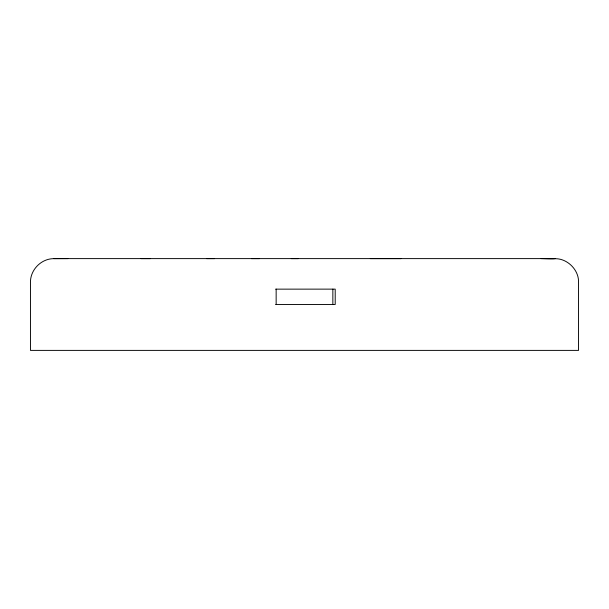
<?xml version="1.0" encoding="UTF-8"?>
<svg xmlns="http://www.w3.org/2000/svg" width="609" height="609" viewBox="0 0 609 609"><rect width="100%" height="100%" fill="white"/><g stroke="black" fill="none" stroke-linecap="round" stroke-linejoin="round"><path stroke-width="0.91" d="M67.812 258.612L54.072 258.658C41.42 258.482 30.374 269.62 30.45 282.233L30.45 350.388L578.55 350.388L578.55 282.233C578.931 269.011 565.807 257.173 553.276 258.894C549.242 258.977 545.215 258.711 541.188 258.612M53.973 258.612L555.027 258.612M141.121 258.635L150.324 258.635M206.634 258.635L214.589 258.635M251.395 258.635L259.48 258.635M291.277 258.635L298.197 258.635M370.31 258.635L400.966 258.635M275.664 289.146L335.209 289.13L335.209 304.485L275.664 304.5M332.849 289.146L332.849 304.5M276.151 289.13L276.151 304.485"/></g></svg>
